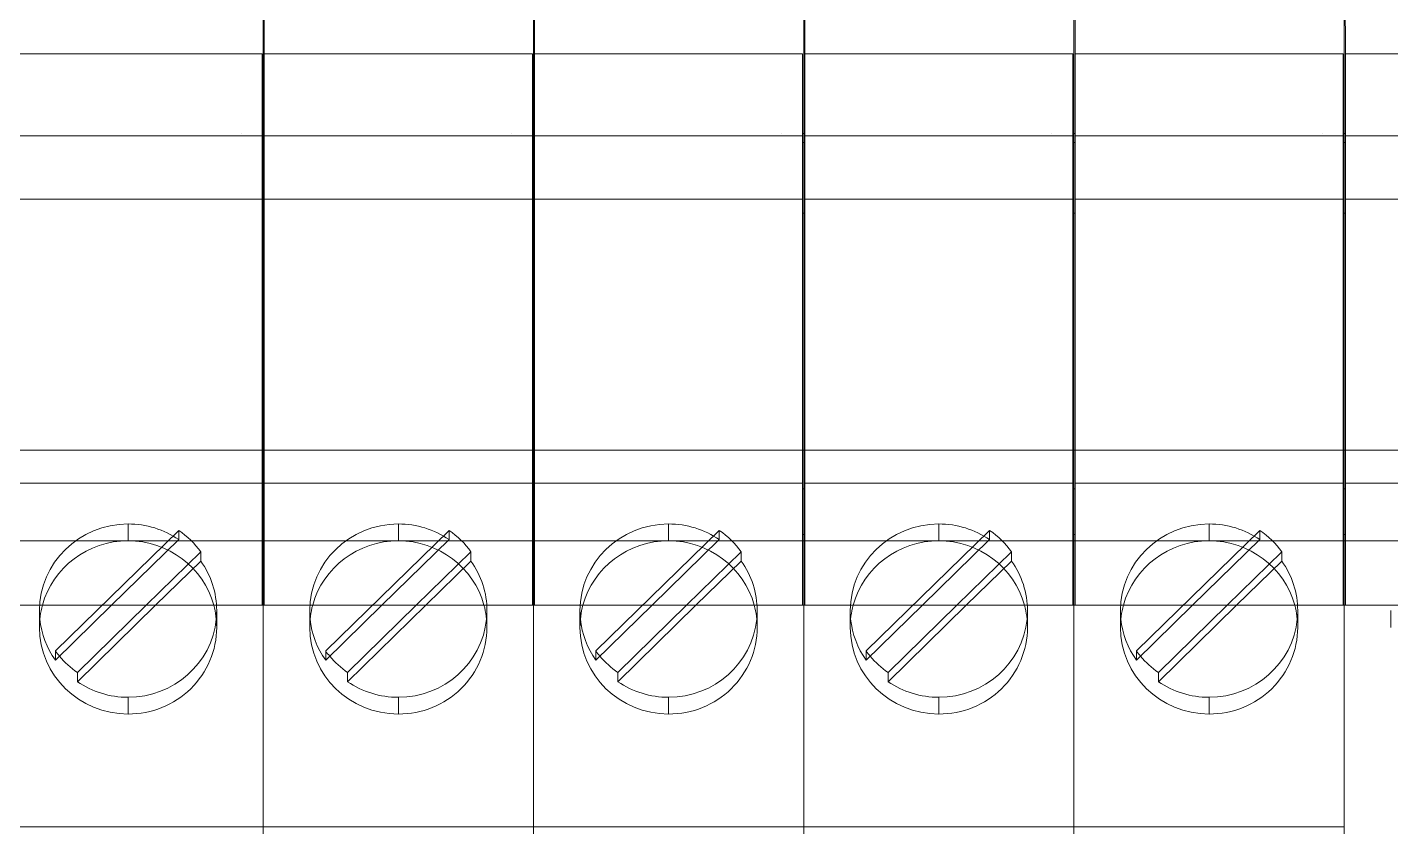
# Model space of a CAD drawing. Header units: millimetres. Extents: x 1359 to 3577, y 1336 to 3557.
# Drawn here: x 1936.94 to 1967.71, y 2530.67 to 2548.72 of the extents above; entities that cross this region are included whole.
import ezdxf

# ---------------------------------------------------------------- set-up
doc = ezdxf.new("R2010")
doc.units = ezdxf.units.MM
doc.layers.add('000-PI-Oprema', color=30, linetype='Continuous', lineweight=5)

msp = doc.modelspace()

# ---------------------------------------------------------------- linework, layer by layer
at = {"layer": '000-PI-Oprema', "color": 0, "linetype": 'ByBlock', "lineweight": 0}
for p, q in [((1942.29, 2548.121), (1942.265, 2574.322)), ((1942.29, 2548.121), (1942.265, 2574.322)), ((1948.39, 2548.121), (1948.365, 2574.322)), ((1948.39, 2548.121), (1948.365, 2574.322)), ((1954.49, 2548.121), (1954.465, 2574.322)), ((1954.49, 2548.121), (1954.465, 2574.322)), ((1960.59, 2548.121), (1960.565, 2574.322)), ((1960.59, 2548.121), (1960.565, 2574.322)), ((1966.69, 2548.121), (1966.665, 2574.322)), ((1966.69, 2548.121), (1966.665, 2574.322)), ((1942.265, 2572.622), (1942.265, 2546.322)), ((1942.265, 2572.622), (1942.265, 2546.322)), ((1948.365, 2572.622), (1948.365, 2546.322)), ((1948.365, 2572.622), (1948.365, 2546.322)), ((1954.465, 2572.622), (1954.465, 2546.322)), ((1954.465, 2572.622), (1954.465, 2546.322)), ((1960.565, 2572.622), (1960.565, 2546.322)), ((1960.565, 2572.622), (1960.565, 2546.322)), ((1966.665, 2572.622), (1966.665, 2546.322)), ((1966.665, 2572.622), (1966.665, 2546.322)), ((1942.24, 2548.121), (1936.19, 2548.121)), ((1942.24, 2547.634), (1942.24, 2548.121)), ((1942.24, 2547.634), (1942.24, 2548.121)), ((1942.29, 2547.634), (1942.29, 2548.121)), ((1948.34, 2548.121), (1942.29, 2548.121)), ((1942.29, 2547.634), (1942.29, 2548.121)), ((1948.34, 2547.634), (1948.34, 2548.121)), ((1948.34, 2547.634), (1948.34, 2548.121)), ((1948.39, 2547.634), (1948.39, 2548.121)), ((1954.44, 2548.121), (1948.39, 2548.121)), ((1948.39, 2547.634), (1948.39, 2548.121)), ((1954.44, 2547.634), (1954.44, 2548.121)), ((1954.44, 2547.634), (1954.44, 2548.121)), ((1954.49, 2547.634), (1954.49, 2548.121)), ((1960.54, 2548.121), (1954.49, 2548.121)), ((1954.49, 2547.634), (1954.49, 2548.121)), ((1960.54, 2547.634), (1960.54, 2548.121)), ((1960.54, 2547.634), (1960.54, 2548.121)), ((1960.59, 2547.634), (1960.59, 2548.121)), ((1966.64, 2548.121), (1960.59, 2548.121)), ((1960.59, 2547.634), (1960.59, 2548.121)), ((1966.64, 2547.634), (1966.64, 2548.121)), ((1966.64, 2547.634), (1966.64, 2548.121)), ((1966.69, 2547.634), (1966.69, 2548.121)), ((1972.74, 2548.121), (1966.69, 2548.121)), ((1966.69, 2547.634), (1966.69, 2548.121)), ((1942.24, 2547.634), (1942.24, 2546.272)), ((1942.24, 2547.634), (1942.24, 2546.272)), ((1942.29, 2547.634), (1942.29, 2546.272)), ((1942.29, 2547.634), (1942.29, 2546.272)), ((1948.34, 2547.634), (1948.34, 2546.272)), ((1948.34, 2547.634), (1948.34, 2546.272)), ((1948.39, 2547.634), (1948.39, 2546.272)), ((1948.39, 2547.634), (1948.39, 2546.272)), ((1954.44, 2547.634), (1954.44, 2546.272)), ((1954.44, 2547.634), (1954.44, 2546.272)), ((1954.49, 2547.634), (1954.49, 2546.272)), ((1954.49, 2547.634), (1954.49, 2546.272)), ((1960.54, 2547.634), (1960.54, 2546.272)), ((1960.54, 2547.634), (1960.54, 2546.272)), ((1960.59, 2547.634), (1960.59, 2546.272)), ((1960.59, 2547.634), (1960.59, 2546.272)), ((1966.64, 2547.634), (1966.64, 2546.272)), ((1966.64, 2547.634), (1966.64, 2546.272)), ((1966.69, 2547.634), (1966.69, 2546.272)), ((1966.69, 2547.634), (1966.69, 2546.272)), ((1942.24, 2546.272), (1936.19, 2546.272)), ((1941.765, 2546.322), (1941.765, 2546.322)), ((1941.765, 2546.322), (1941.765, 2546.322)), ((1942.24, 2546.322), (1942.265, 2546.322)), ((1942.24, 2546.322), (1942.265, 2546.322)), ((1942.24, 2544.566), (1942.24, 2546.272)), ((1942.24, 2546.272), (1942.24, 2546.272)), ((1942.24, 2544.566), (1942.24, 2546.272)), ((1942.24, 2546.272), (1942.24, 2546.272)), ((1942.24, 2546.122), (1942.265, 2546.122)), ((1942.24, 2546.122), (1942.265, 2546.122)), ((1942.265, 2546.322), (1942.265, 2546.322)), ((1942.265, 2546.322), (1942.265, 2546.122)), ((1942.265, 2546.322), (1942.265, 2546.322)), ((1942.265, 2546.322), (1942.265, 2546.122)), ((1942.265, 2546.322), (1942.29, 2546.322)), ((1942.265, 2546.322), (1942.265, 2546.122)), ((1942.265, 2546.322), (1942.265, 2546.322)), ((1942.265, 2546.322), (1942.29, 2546.322)), ((1942.265, 2546.322), (1942.265, 2546.122)), ((1942.265, 2546.322), (1942.265, 2546.322)), ((1942.265, 2546.122), (1942.265, 2544.522)), ((1942.265, 2546.122), (1942.265, 2544.522)), ((1942.29, 2546.122), (1942.265, 2546.122)), ((1942.265, 2544.522), (1942.265, 2546.122)), ((1942.29, 2546.122), (1942.265, 2546.122)), ((1942.265, 2544.522), (1942.265, 2546.122)), ((1942.29, 2544.566), (1942.29, 2546.272)), ((1948.34, 2546.272), (1942.29, 2546.272)), ((1942.29, 2546.272), (1942.29, 2546.272)), ((1942.29, 2544.566), (1942.29, 2546.272)), ((1942.29, 2546.272), (1942.29, 2546.272)), ((1947.865, 2546.322), (1947.865, 2546.322)), ((1947.865, 2546.322), (1947.865, 2546.322)), ((1948.34, 2546.322), (1948.365, 2546.322)), ((1948.34, 2546.322), (1948.365, 2546.322)), ((1948.34, 2544.566), (1948.34, 2546.272)), ((1948.34, 2546.272), (1948.34, 2546.272)), ((1948.34, 2544.566), (1948.34, 2546.272)), ((1948.34, 2546.272), (1948.34, 2546.272)), ((1948.34, 2546.122), (1948.365, 2546.122)), ((1948.34, 2546.122), (1948.365, 2546.122)), ((1948.365, 2546.322), (1948.365, 2546.322)), ((1948.365, 2546.322), (1948.365, 2546.122)), ((1948.365, 2546.322), (1948.365, 2546.322)), ((1948.365, 2546.322), (1948.365, 2546.122)), ((1948.365, 2546.322), (1948.39, 2546.322)), ((1948.365, 2546.322), (1948.365, 2546.122)), ((1948.365, 2546.322), (1948.365, 2546.322)), ((1948.365, 2546.322), (1948.39, 2546.322)), ((1948.365, 2546.322), (1948.365, 2546.122)), ((1948.365, 2546.322), (1948.365, 2546.322)), ((1948.365, 2546.122), (1948.365, 2544.522)), ((1948.365, 2546.122), (1948.365, 2544.522)), ((1948.39, 2546.122), (1948.365, 2546.122)), ((1948.365, 2544.522), (1948.365, 2546.122)), ((1948.39, 2546.122), (1948.365, 2546.122)), ((1948.365, 2544.522), (1948.365, 2546.122)), ((1948.39, 2544.566), (1948.39, 2546.272)), ((1954.44, 2546.272), (1948.39, 2546.272)), ((1948.39, 2546.272), (1948.39, 2546.272)), ((1948.39, 2544.566), (1948.39, 2546.272)), ((1948.39, 2546.272), (1948.39, 2546.272)), ((1953.965, 2546.322), (1953.965, 2546.322)), ((1953.965, 2546.322), (1953.965, 2546.322)), ((1954.44, 2546.322), (1954.465, 2546.322)), ((1954.44, 2546.322), (1954.465, 2546.322)), ((1954.44, 2544.566), (1954.44, 2546.272)), ((1954.44, 2546.272), (1954.44, 2546.272)), ((1954.44, 2544.566), (1954.44, 2546.272)), ((1954.44, 2546.272), (1954.44, 2546.272)), ((1954.44, 2546.122), (1954.465, 2546.122)), ((1954.44, 2546.122), (1954.465, 2546.122)), ((1954.465, 2546.322), (1954.465, 2546.322)), ((1954.465, 2546.322), (1954.465, 2546.122)), ((1954.465, 2546.322), (1954.465, 2546.322)), ((1954.465, 2546.322), (1954.465, 2546.122)), ((1954.465, 2546.322), (1954.49, 2546.322)), ((1954.465, 2546.322), (1954.465, 2546.122)), ((1954.465, 2546.322), (1954.465, 2546.322)), ((1954.465, 2546.322), (1954.49, 2546.322)), ((1954.465, 2546.322), (1954.465, 2546.122)), ((1954.465, 2546.322), (1954.465, 2546.322)), ((1954.465, 2546.122), (1954.465, 2544.522)), ((1954.465, 2546.122), (1954.465, 2544.522)), ((1954.49, 2546.122), (1954.465, 2546.122)), ((1954.465, 2544.522), (1954.465, 2546.122)), ((1954.49, 2546.122), (1954.465, 2546.122)), ((1954.465, 2544.522), (1954.465, 2546.122)), ((1954.49, 2544.566), (1954.49, 2546.272)), ((1960.54, 2546.272), (1954.49, 2546.272)), ((1954.49, 2546.272), (1954.49, 2546.272)), ((1954.49, 2544.566), (1954.49, 2546.272)), ((1954.49, 2546.272), (1954.49, 2546.272)), ((1960.065, 2546.322), (1960.065, 2546.322)), ((1960.065, 2546.322), (1960.065, 2546.322)), ((1960.54, 2546.322), (1960.565, 2546.322)), ((1960.54, 2546.322), (1960.565, 2546.322)), ((1960.54, 2544.566), (1960.54, 2546.272)), ((1960.54, 2546.272), (1960.54, 2546.272)), ((1960.54, 2544.566), (1960.54, 2546.272)), ((1960.54, 2546.272), (1960.54, 2546.272)), ((1960.54, 2546.122), (1960.565, 2546.122)), ((1960.54, 2546.122), (1960.565, 2546.122)), ((1960.565, 2546.322), (1960.565, 2546.322)), ((1960.565, 2546.322), (1960.565, 2546.122)), ((1960.565, 2546.322), (1960.565, 2546.322)), ((1960.565, 2546.322), (1960.565, 2546.122)), ((1960.565, 2546.322), (1960.59, 2546.322)), ((1960.565, 2546.322), (1960.565, 2546.122)), ((1960.565, 2546.322), (1960.565, 2546.322)), ((1960.565, 2546.322), (1960.59, 2546.322)), ((1960.565, 2546.322), (1960.565, 2546.122)), ((1960.565, 2546.322), (1960.565, 2546.322)), ((1960.565, 2546.122), (1960.565, 2544.522)), ((1960.565, 2546.122), (1960.565, 2544.522)), ((1960.59, 2546.122), (1960.565, 2546.122)), ((1960.565, 2544.522), (1960.565, 2546.122)), ((1960.59, 2546.122), (1960.565, 2546.122)), ((1960.565, 2544.522), (1960.565, 2546.122)), ((1960.59, 2544.566), (1960.59, 2546.272)), ((1966.64, 2546.272), (1960.59, 2546.272)), ((1960.59, 2546.272), (1960.59, 2546.272)), ((1960.59, 2544.566), (1960.59, 2546.272)), ((1960.59, 2546.272), (1960.59, 2546.272)), ((1966.165, 2546.322), (1966.165, 2546.322)), ((1966.165, 2546.322), (1966.165, 2546.322)), ((1966.64, 2546.322), (1966.665, 2546.322)), ((1966.64, 2546.322), (1966.665, 2546.322)), ((1966.64, 2544.566), (1966.64, 2546.272)), ((1966.64, 2546.272), (1966.64, 2546.272)), ((1966.64, 2544.566), (1966.64, 2546.272)), ((1966.64, 2546.272), (1966.64, 2546.272)), ((1966.64, 2546.122), (1966.665, 2546.122)), ((1966.64, 2546.122), (1966.665, 2546.122)), ((1966.665, 2546.322), (1966.665, 2546.322)), ((1966.665, 2546.322), (1966.665, 2546.122)), ((1966.665, 2546.322), (1966.665, 2546.322)), ((1966.665, 2546.322), (1966.665, 2546.122)), ((1966.665, 2546.322), (1966.69, 2546.322)), ((1966.665, 2546.322), (1966.665, 2546.122)), ((1966.665, 2546.322), (1966.665, 2546.322)), ((1966.665, 2546.322), (1966.69, 2546.322)), ((1966.665, 2546.322), (1966.665, 2546.122)), ((1966.665, 2546.322), (1966.665, 2546.322)), ((1966.665, 2546.122), (1966.665, 2544.522)), ((1966.665, 2546.122), (1966.665, 2544.522)), ((1966.69, 2546.122), (1966.665, 2546.122)), ((1966.665, 2544.522), (1966.665, 2546.122)), ((1966.69, 2546.122), (1966.665, 2546.122)), ((1966.665, 2544.522), (1966.665, 2546.122)), ((1966.69, 2544.566), (1966.69, 2546.272)), ((1972.74, 2546.272), (1966.69, 2546.272)), ((1966.69, 2546.272), (1966.69, 2546.272)), ((1966.69, 2544.566), (1966.69, 2546.272)), ((1966.69, 2546.272), (1966.69, 2546.272)), ((1936.19, 2544.838), (1942.24, 2544.838)), ((1942.29, 2544.838), (1948.34, 2544.838)), ((1948.39, 2544.838), (1954.44, 2544.838)), ((1954.49, 2544.838), (1960.54, 2544.838)), ((1960.59, 2544.838), (1966.64, 2544.838)), ((1966.69, 2544.838), (1972.74, 2544.838)), ((1942.24, 2544.099), (1942.24, 2544.566)), ((1942.24, 2544.099), (1942.24, 2544.566)), ((1942.265, 2544.522), (1942.24, 2544.522)), ((1942.265, 2544.522), (1942.24, 2544.522)), ((1942.265, 2544.522), (1942.265, 2538.299)), ((1942.265, 2544.522), (1942.265, 2538.299)), ((1942.265, 2544.522), (1942.29, 2544.522)), ((1942.265, 2538.299), (1942.265, 2544.522)), ((1942.265, 2544.522), (1942.29, 2544.522)), ((1942.265, 2538.299), (1942.265, 2544.522)), ((1942.29, 2544.099), (1942.29, 2544.566)), ((1942.29, 2544.099), (1942.29, 2544.566)), ((1948.34, 2544.099), (1948.34, 2544.566)), ((1948.34, 2544.099), (1948.34, 2544.566)), ((1948.365, 2544.522), (1948.34, 2544.522)), ((1948.365, 2544.522), (1948.34, 2544.522)), ((1948.365, 2544.522), (1948.365, 2538.299)), ((1948.365, 2544.522), (1948.365, 2538.299)), ((1948.365, 2544.522), (1948.39, 2544.522)), ((1948.365, 2538.299), (1948.365, 2544.522)), ((1948.365, 2544.522), (1948.39, 2544.522)), ((1948.365, 2538.299), (1948.365, 2544.522)), ((1948.39, 2544.099), (1948.39, 2544.566)), ((1948.39, 2544.099), (1948.39, 2544.566)), ((1954.44, 2544.099), (1954.44, 2544.566)), ((1954.44, 2544.099), (1954.44, 2544.566)), ((1954.465, 2544.522), (1954.44, 2544.522)), ((1954.465, 2544.522), (1954.44, 2544.522)), ((1954.465, 2544.522), (1954.465, 2538.299)), ((1954.465, 2544.522), (1954.465, 2538.299)), ((1954.465, 2544.522), (1954.49, 2544.522)), ((1954.465, 2538.299), (1954.465, 2544.522)), ((1954.465, 2544.522), (1954.49, 2544.522)), ((1954.465, 2538.299), (1954.465, 2544.522)), ((1954.49, 2544.099), (1954.49, 2544.566)), ((1954.49, 2544.099), (1954.49, 2544.566)), ((1960.54, 2544.099), (1960.54, 2544.566)), ((1960.54, 2544.099), (1960.54, 2544.566)), ((1960.565, 2544.522), (1960.54, 2544.522)), ((1960.565, 2544.522), (1960.54, 2544.522)), ((1960.565, 2544.522), (1960.565, 2538.299)), ((1960.565, 2544.522), (1960.565, 2538.299)), ((1960.565, 2544.522), (1960.59, 2544.522)), ((1960.565, 2538.299), (1960.565, 2544.522)), ((1960.565, 2544.522), (1960.59, 2544.522)), ((1960.565, 2538.299), (1960.565, 2544.522)), ((1960.59, 2544.099), (1960.59, 2544.566)), ((1960.59, 2544.099), (1960.59, 2544.566)), ((1966.64, 2544.099), (1966.64, 2544.566)), ((1966.64, 2544.099), (1966.64, 2544.566)), ((1966.665, 2544.522), (1966.64, 2544.522)), ((1966.665, 2544.522), (1966.64, 2544.522)), ((1966.665, 2544.522), (1966.665, 2538.299)), ((1966.665, 2544.522), (1966.665, 2538.299)), ((1966.665, 2544.522), (1966.69, 2544.522)), ((1966.665, 2538.299), (1966.665, 2544.522)), ((1966.665, 2544.522), (1966.69, 2544.522)), ((1966.665, 2538.299), (1966.665, 2544.522)), ((1966.69, 2544.099), (1966.69, 2544.566)), ((1966.69, 2544.099), (1966.69, 2544.566)), ((1942.24, 2538.945), (1942.24, 2544.099)), ((1942.24, 2538.945), (1942.24, 2544.099)), ((1942.29, 2538.945), (1942.29, 2544.099)), ((1942.29, 2538.945), (1942.29, 2544.099)), ((1948.34, 2538.945), (1948.34, 2544.099)), ((1948.34, 2538.945), (1948.34, 2544.099)), ((1948.39, 2538.945), (1948.39, 2544.099)), ((1948.39, 2538.945), (1948.39, 2544.099)), ((1954.44, 2538.945), (1954.44, 2544.099)), ((1954.44, 2538.945), (1954.44, 2544.099)), ((1954.49, 2538.945), (1954.49, 2544.099)), ((1954.49, 2538.945), (1954.49, 2544.099)), ((1960.54, 2538.945), (1960.54, 2544.099)), ((1960.54, 2538.945), (1960.54, 2544.099)), ((1960.59, 2538.945), (1960.59, 2544.099)), ((1960.59, 2538.945), (1960.59, 2544.099)), ((1966.64, 2538.945), (1966.64, 2544.099)), ((1966.64, 2538.945), (1966.64, 2544.099)), ((1966.69, 2538.945), (1966.69, 2544.099)), ((1966.69, 2538.945), (1966.69, 2544.099)), ((1942.265, 2538.299), (1942.265, 2542.102)), ((1942.265, 2538.299), (1942.265, 2542.102)), ((1948.365, 2538.299), (1948.365, 2542.102)), ((1948.365, 2538.299), (1948.365, 2542.102)), ((1954.465, 2538.299), (1954.465, 2542.102)), ((1954.465, 2538.299), (1954.465, 2542.102)), ((1960.565, 2538.299), (1960.565, 2542.102)), ((1960.565, 2538.299), (1960.565, 2542.102)), ((1966.665, 2538.299), (1966.665, 2542.102)), ((1966.665, 2538.299), (1966.665, 2542.102)), ((1942.265, 2541.172), (1942.265, 2541.172)), ((1942.265, 2541.172), (1942.265, 2541.172)), ((1942.265, 2541.172), (1942.265, 2541.172)), ((1942.265, 2541.172), (1942.265, 2541.172)), ((1948.365, 2541.172), (1948.365, 2541.172)), ((1948.365, 2541.172), (1948.365, 2541.172)), ((1948.365, 2541.172), (1948.365, 2541.172)), ((1948.365, 2541.172), (1948.365, 2541.172)), ((1954.465, 2541.172), (1954.465, 2541.172)), ((1954.465, 2541.172), (1954.465, 2541.172)), ((1954.465, 2541.172), (1954.465, 2541.172)), ((1954.465, 2541.172), (1954.465, 2541.172)), ((1960.565, 2541.172), (1960.565, 2541.172)), ((1960.565, 2541.172), (1960.565, 2541.172)), ((1960.565, 2541.172), (1960.565, 2541.172)), ((1960.565, 2541.172), (1960.565, 2541.172)), ((1966.665, 2541.172), (1966.665, 2541.172)), ((1966.665, 2541.172), (1966.665, 2541.172)), ((1966.665, 2541.172), (1966.665, 2541.172)), ((1966.665, 2541.172), (1966.665, 2541.172)), ((1942.265, 2539.172), (1936.165, 2539.172)), ((1942.24, 2537.602), (1942.24, 2538.945)), ((1942.24, 2537.602), (1942.24, 2538.945)), ((1942.265, 2539.172), (1942.265, 2539.172)), ((1942.265, 2539.172), (1942.265, 2539.172)), ((1942.265, 2539.172), (1942.265, 2539.172)), ((1948.365, 2539.172), (1942.265, 2539.172)), ((1942.265, 2539.172), (1942.265, 2539.172)), ((1942.29, 2537.602), (1942.29, 2538.945)), ((1942.29, 2537.602), (1942.29, 2538.945)), ((1948.34, 2537.602), (1948.34, 2538.945)), ((1948.34, 2537.602), (1948.34, 2538.945)), ((1948.365, 2539.172), (1948.365, 2539.172)), ((1948.365, 2539.172), (1948.365, 2539.172)), ((1948.365, 2539.172), (1948.365, 2539.172)), ((1954.465, 2539.172), (1948.365, 2539.172)), ((1948.365, 2539.172), (1948.365, 2539.172)), ((1948.39, 2537.602), (1948.39, 2538.945)), ((1948.39, 2537.602), (1948.39, 2538.945)), ((1954.44, 2537.602), (1954.44, 2538.945)), ((1954.44, 2537.602), (1954.44, 2538.945)), ((1954.465, 2539.172), (1954.465, 2539.172)), ((1954.465, 2539.172), (1954.465, 2539.172)), ((1954.465, 2539.172), (1954.465, 2539.172)), ((1960.565, 2539.172), (1954.465, 2539.172)), ((1954.465, 2539.172), (1954.465, 2539.172)), ((1954.49, 2537.602), (1954.49, 2538.945)), ((1954.49, 2537.602), (1954.49, 2538.945)), ((1960.54, 2537.602), (1960.54, 2538.945)), ((1960.54, 2537.602), (1960.54, 2538.945)), ((1960.565, 2539.172), (1960.565, 2539.172)), ((1960.565, 2539.172), (1960.565, 2539.172)), ((1960.565, 2539.172), (1960.565, 2539.172)), ((1966.665, 2539.172), (1960.565, 2539.172)), ((1960.565, 2539.172), (1960.565, 2539.172)), ((1960.59, 2537.602), (1960.59, 2538.945)), ((1960.59, 2537.602), (1960.59, 2538.945)), ((1966.64, 2537.602), (1966.64, 2538.945)), ((1966.64, 2537.602), (1966.64, 2538.945)), ((1966.665, 2539.172), (1966.665, 2539.172)), ((1966.665, 2539.172), (1966.665, 2539.172)), ((1966.665, 2539.172), (1966.665, 2539.172)), ((1972.765, 2539.172), (1966.665, 2539.172)), ((1966.665, 2539.172), (1966.665, 2539.172)), ((1966.69, 2537.602), (1966.69, 2538.945)), ((1966.69, 2537.602), (1966.69, 2538.945)), ((1936.19, 2538.428), (1942.24, 2538.428)), ((1942.29, 2538.428), (1948.34, 2538.428)), ((1948.39, 2538.428), (1954.44, 2538.428)), ((1954.49, 2538.428), (1960.54, 2538.428)), ((1960.59, 2538.428), (1966.64, 2538.428)), ((1966.69, 2538.428), (1972.74, 2538.428)), ((1942.265, 2538.299), (1942.24, 2538.299)), ((1942.265, 2538.299), (1942.24, 2538.299)), ((1942.265, 2538.299), (1942.265, 2537.272)), ((1942.265, 2538.299), (1942.265, 2537.272)), ((1942.265, 2538.299), (1942.29, 2538.299)), ((1942.265, 2537.272), (1942.265, 2538.299)), ((1942.265, 2538.299), (1942.29, 2538.299)), ((1942.265, 2537.272), (1942.265, 2538.299)), ((1948.365, 2538.299), (1948.34, 2538.299)), ((1948.365, 2538.299), (1948.34, 2538.299)), ((1948.365, 2538.299), (1948.365, 2537.272)), ((1948.365, 2538.299), (1948.365, 2537.272)), ((1948.365, 2538.299), (1948.39, 2538.299)), ((1948.365, 2537.272), (1948.365, 2538.299)), ((1948.365, 2538.299), (1948.39, 2538.299)), ((1948.365, 2537.272), (1948.365, 2538.299)), ((1954.465, 2538.299), (1954.44, 2538.299)), ((1954.465, 2538.299), (1954.44, 2538.299)), ((1954.465, 2538.299), (1954.465, 2537.272)), ((1954.465, 2538.299), (1954.465, 2537.272)), ((1954.465, 2538.299), (1954.49, 2538.299)), ((1954.465, 2537.272), (1954.465, 2538.299)), ((1954.465, 2538.299), (1954.49, 2538.299)), ((1954.465, 2537.272), (1954.465, 2538.299)), ((1960.565, 2538.299), (1960.54, 2538.299)), ((1960.565, 2538.299), (1960.54, 2538.299)), ((1960.565, 2538.299), (1960.565, 2537.272)), ((1960.565, 2538.299), (1960.565, 2537.272)), ((1960.565, 2538.299), (1960.59, 2538.299)), ((1960.565, 2537.272), (1960.565, 2538.299)), ((1960.565, 2538.299), (1960.59, 2538.299)), ((1960.565, 2537.272), (1960.565, 2538.299)), ((1966.665, 2538.299), (1966.64, 2538.299)), ((1966.665, 2538.299), (1966.64, 2538.299)), ((1966.665, 2538.299), (1966.665, 2537.272)), ((1966.665, 2538.299), (1966.665, 2537.272)), ((1966.665, 2538.299), (1966.69, 2538.299)), ((1966.665, 2537.272), (1966.665, 2538.299)), ((1966.665, 2538.299), (1966.69, 2538.299)), ((1966.665, 2537.272), (1966.665, 2538.299)), ((1939.215, 2537.507), (1939.215, 2537.127)), ((1942.24, 2535.672), (1942.24, 2537.602)), ((1942.24, 2535.672), (1942.24, 2537.602)), ((1942.29, 2535.672), (1942.29, 2537.602)), ((1942.29, 2535.672), (1942.29, 2537.602)), ((1945.315, 2537.507), (1945.315, 2537.127)), ((1948.34, 2535.672), (1948.34, 2537.602)), ((1948.34, 2535.672), (1948.34, 2537.602)), ((1948.39, 2535.672), (1948.39, 2537.602)), ((1948.39, 2535.672), (1948.39, 2537.602)), ((1951.415, 2537.507), (1951.415, 2537.127)), ((1954.44, 2535.672), (1954.44, 2537.602)), ((1954.44, 2535.672), (1954.44, 2537.602)), ((1954.49, 2535.672), (1954.49, 2537.602)), ((1954.49, 2535.672), (1954.49, 2537.602)), ((1957.515, 2537.507), (1957.515, 2537.127)), ((1960.54, 2535.672), (1960.54, 2537.602)), ((1960.54, 2535.672), (1960.54, 2537.602)), ((1960.59, 2535.672), (1960.59, 2537.602)), ((1960.59, 2535.672), (1960.59, 2537.602)), ((1963.615, 2537.507), (1963.615, 2537.127)), ((1966.64, 2535.672), (1966.64, 2537.602)), ((1966.64, 2535.672), (1966.64, 2537.602)), ((1966.69, 2535.672), (1966.69, 2537.602)), ((1966.69, 2535.672), (1966.69, 2537.602)), ((1936.165, 2537.127), (1939.215, 2537.127)), ((1937.575, 2534.639), (1940.359, 2537.362)), ((1940.359, 2537.155), (1938.843, 2535.672)), ((1939.215, 2537.127), (1942.265, 2537.127)), ((1940.359, 2537.155), (1940.359, 2537.362)), ((1942.265, 2537.272), (1942.24, 2537.272)), ((1942.265, 2537.272), (1942.24, 2537.272)), ((1942.265, 2535.672), (1942.265, 2537.272)), ((1942.265, 2535.672), (1942.265, 2537.272)), ((1942.265, 2537.272), (1942.29, 2537.272)), ((1942.265, 2535.672), (1942.265, 2537.272)), ((1942.265, 2537.272), (1942.29, 2537.272)), ((1942.265, 2535.672), (1942.265, 2537.272)), ((1942.265, 2535.672), (1942.265, 2537.127)), ((1942.265, 2535.672), (1942.265, 2537.127)), ((1942.265, 2537.127), (1945.315, 2537.127)), ((1943.675, 2534.639), (1946.459, 2537.362)), ((1946.459, 2537.155), (1944.943, 2535.672)), ((1945.315, 2537.127), (1948.365, 2537.127)), ((1946.459, 2537.155), (1946.459, 2537.362)), ((1948.365, 2537.272), (1948.34, 2537.272)), ((1948.365, 2537.272), (1948.34, 2537.272)), ((1948.365, 2535.672), (1948.365, 2537.272)), ((1948.365, 2535.672), (1948.365, 2537.272)), ((1948.365, 2537.272), (1948.39, 2537.272)), ((1948.365, 2535.672), (1948.365, 2537.272)), ((1948.365, 2537.272), (1948.39, 2537.272)), ((1948.365, 2535.672), (1948.365, 2537.272)), ((1948.365, 2535.672), (1948.365, 2537.127)), ((1948.365, 2535.672), (1948.365, 2537.127)), ((1948.365, 2537.127), (1951.415, 2537.127)), ((1949.775, 2534.639), (1952.559, 2537.362)), ((1952.559, 2537.155), (1951.043, 2535.672)), ((1951.415, 2537.127), (1954.465, 2537.127)), ((1952.559, 2537.155), (1952.559, 2537.362)), ((1954.465, 2537.272), (1954.44, 2537.272)), ((1954.465, 2537.272), (1954.44, 2537.272)), ((1954.465, 2535.672), (1954.465, 2537.272)), ((1954.465, 2535.672), (1954.465, 2537.272)), ((1954.465, 2537.272), (1954.49, 2537.272)), ((1954.465, 2535.672), (1954.465, 2537.272)), ((1954.465, 2537.272), (1954.49, 2537.272)), ((1954.465, 2535.672), (1954.465, 2537.272)), ((1954.465, 2535.672), (1954.465, 2537.127)), ((1954.465, 2535.672), (1954.465, 2537.127)), ((1954.465, 2537.127), (1957.515, 2537.127)), ((1955.875, 2534.639), (1958.659, 2537.362)), ((1958.659, 2537.155), (1957.143, 2535.672)), ((1957.515, 2537.127), (1960.565, 2537.127)), ((1958.659, 2537.155), (1958.659, 2537.362)), ((1960.565, 2537.272), (1960.54, 2537.272)), ((1960.565, 2537.272), (1960.54, 2537.272)), ((1960.565, 2535.672), (1960.565, 2537.272)), ((1960.565, 2535.672), (1960.565, 2537.272)), ((1960.565, 2537.272), (1960.59, 2537.272)), ((1960.565, 2535.672), (1960.565, 2537.272)), ((1960.565, 2537.272), (1960.59, 2537.272)), ((1960.565, 2535.672), (1960.565, 2537.272)), ((1960.565, 2535.672), (1960.565, 2537.127)), ((1960.565, 2535.672), (1960.565, 2537.127)), ((1960.565, 2537.127), (1963.615, 2537.127)), ((1961.975, 2534.639), (1964.759, 2537.362)), ((1964.759, 2537.155), (1963.243, 2535.672)), ((1963.615, 2537.127), (1966.665, 2537.127)), ((1964.759, 2537.155), (1964.759, 2537.362)), ((1966.665, 2537.272), (1966.64, 2537.272)), ((1966.665, 2537.272), (1966.64, 2537.272)), ((1966.665, 2535.672), (1966.665, 2537.272)), ((1966.665, 2535.672), (1966.665, 2537.272)), ((1966.665, 2537.272), (1966.69, 2537.272)), ((1966.665, 2535.672), (1966.665, 2537.272)), ((1966.665, 2537.272), (1966.69, 2537.272)), ((1966.665, 2535.672), (1966.665, 2537.272)), ((1966.665, 2535.672), (1966.665, 2537.127)), ((1966.665, 2535.672), (1966.665, 2537.127)), ((1966.665, 2537.127), (1969.715, 2537.127)), ((1940.854, 2536.878), (1939.621, 2535.672)), ((1940.854, 2536.67), (1940.854, 2536.878)), ((1946.954, 2536.878), (1945.721, 2535.672)), ((1946.954, 2536.67), (1946.954, 2536.878)), ((1953.054, 2536.878), (1951.821, 2535.672)), ((1953.054, 2536.67), (1953.054, 2536.878)), ((1959.154, 2536.878), (1957.921, 2535.672)), ((1959.154, 2536.67), (1959.154, 2536.878)), ((1965.254, 2536.878), (1964.021, 2535.672)), ((1965.254, 2536.67), (1965.254, 2536.878)), ((1939.833, 2535.672), (1940.854, 2536.67)), ((1945.933, 2535.672), (1946.954, 2536.67)), ((1952.033, 2535.672), (1953.054, 2536.67)), ((1958.133, 2535.672), (1959.154, 2536.67)), ((1964.233, 2535.672), (1965.254, 2536.67)), ((1936.19, 2535.672), (1942.24, 2535.672)), ((1938.843, 2535.672), (1937.575, 2534.431)), ((1938.07, 2533.946), (1939.833, 2535.672)), ((1939.621, 2535.672), (1938.07, 2534.154)), ((1942.24, 2535.772), (1942.24, 2535.772)), ((1942.24, 2535.772), (1942.24, 2535.772)), ((1942.24, 2535.672), (1942.265, 2535.672)), ((1942.24, 2535.672), (1942.24, 2535.672)), ((1942.24, 2535.672), (1942.265, 2535.672)), ((1942.24, 2535.672), (1942.24, 2535.672)), ((1942.265, 2535.672), (1942.265, 2535.672)), ((1942.265, 2530.672), (1942.265, 2535.672)), ((1942.265, 2535.672), (1942.265, 2535.672)), ((1942.265, 2530.672), (1942.265, 2535.672)), ((1942.265, 2535.672), (1942.29, 2535.672)), ((1942.265, 2535.672), (1942.265, 2535.672)), ((1942.265, 2530.672), (1942.265, 2535.672)), ((1942.265, 2535.672), (1942.29, 2535.672)), ((1942.265, 2535.672), (1942.265, 2535.672)), ((1942.265, 2530.672), (1942.265, 2535.672)), ((1942.29, 2535.772), (1942.29, 2535.772)), ((1942.29, 2535.772), (1942.29, 2535.772)), ((1942.29, 2535.672), (1948.34, 2535.672)), ((1942.29, 2535.672), (1942.29, 2535.672)), ((1942.29, 2535.672), (1942.29, 2535.672)), ((1944.943, 2535.672), (1943.675, 2534.431)), ((1944.17, 2533.946), (1945.933, 2535.672)), ((1945.721, 2535.672), (1944.17, 2534.154)), ((1948.34, 2535.772), (1948.34, 2535.772)), ((1948.34, 2535.772), (1948.34, 2535.772)), ((1948.34, 2535.672), (1948.365, 2535.672)), ((1948.34, 2535.672), (1948.34, 2535.672)), ((1948.34, 2535.672), (1948.365, 2535.672)), ((1948.34, 2535.672), (1948.34, 2535.672)), ((1948.365, 2535.672), (1948.365, 2535.672)), ((1948.365, 2530.672), (1948.365, 2535.672)), ((1948.365, 2535.672), (1948.365, 2535.672)), ((1948.365, 2530.672), (1948.365, 2535.672)), ((1948.365, 2535.672), (1948.39, 2535.672)), ((1948.365, 2535.672), (1948.365, 2535.672)), ((1948.365, 2530.672), (1948.365, 2535.672)), ((1948.365, 2535.672), (1948.39, 2535.672)), ((1948.365, 2535.672), (1948.365, 2535.672)), ((1948.365, 2530.672), (1948.365, 2535.672)), ((1948.39, 2535.772), (1948.39, 2535.772)), ((1948.39, 2535.772), (1948.39, 2535.772)), ((1948.39, 2535.672), (1954.44, 2535.672)), ((1948.39, 2535.672), (1948.39, 2535.672)), ((1948.39, 2535.672), (1948.39, 2535.672)), ((1951.043, 2535.672), (1949.775, 2534.431)), ((1950.27, 2533.946), (1952.033, 2535.672)), ((1951.821, 2535.672), (1950.27, 2534.154)), ((1954.44, 2535.772), (1954.44, 2535.772)), ((1954.44, 2535.772), (1954.44, 2535.772)), ((1954.44, 2535.672), (1954.465, 2535.672)), ((1954.44, 2535.672), (1954.44, 2535.672)), ((1954.44, 2535.672), (1954.465, 2535.672)), ((1954.44, 2535.672), (1954.44, 2535.672)), ((1954.465, 2535.672), (1954.465, 2535.672)), ((1954.465, 2530.672), (1954.465, 2535.672)), ((1954.465, 2535.672), (1954.465, 2535.672)), ((1954.465, 2530.672), (1954.465, 2535.672)), ((1954.465, 2535.672), (1954.49, 2535.672)), ((1954.465, 2535.672), (1954.465, 2535.672)), ((1954.465, 2530.672), (1954.465, 2535.672)), ((1954.465, 2535.672), (1954.49, 2535.672)), ((1954.465, 2535.672), (1954.465, 2535.672)), ((1954.465, 2530.672), (1954.465, 2535.672)), ((1954.49, 2535.772), (1954.49, 2535.772)), ((1954.49, 2535.772), (1954.49, 2535.772)), ((1954.49, 2535.672), (1960.54, 2535.672)), ((1954.49, 2535.672), (1954.49, 2535.672)), ((1954.49, 2535.672), (1954.49, 2535.672)), ((1957.143, 2535.672), (1955.875, 2534.431)), ((1956.37, 2533.946), (1958.133, 2535.672)), ((1957.921, 2535.672), (1956.37, 2534.154)), ((1960.54, 2535.772), (1960.54, 2535.772)), ((1960.54, 2535.772), (1960.54, 2535.772)), ((1960.54, 2535.672), (1960.565, 2535.672)), ((1960.54, 2535.672), (1960.54, 2535.672)), ((1960.54, 2535.672), (1960.565, 2535.672)), ((1960.54, 2535.672), (1960.54, 2535.672)), ((1960.565, 2535.672), (1960.565, 2535.672)), ((1960.565, 2530.672), (1960.565, 2535.672)), ((1960.565, 2535.672), (1960.565, 2535.672)), ((1960.565, 2530.672), (1960.565, 2535.672)), ((1960.565, 2535.672), (1960.59, 2535.672)), ((1960.565, 2535.672), (1960.565, 2535.672)), ((1960.565, 2530.672), (1960.565, 2535.672)), ((1960.565, 2535.672), (1960.59, 2535.672)), ((1960.565, 2535.672), (1960.565, 2535.672)), ((1960.565, 2530.672), (1960.565, 2535.672)), ((1960.59, 2535.772), (1960.59, 2535.772)), ((1960.59, 2535.772), (1960.59, 2535.772)), ((1960.59, 2535.672), (1966.64, 2535.672)), ((1960.59, 2535.672), (1960.59, 2535.672)), ((1960.59, 2535.672), (1960.59, 2535.672)), ((1963.243, 2535.672), (1961.975, 2534.431)), ((1962.47, 2533.946), (1964.233, 2535.672)), ((1964.021, 2535.672), (1962.47, 2534.154)), ((1966.64, 2535.772), (1966.64, 2535.772)), ((1966.64, 2535.772), (1966.64, 2535.772)), ((1966.64, 2535.672), (1966.665, 2535.672)), ((1966.64, 2535.672), (1966.64, 2535.672)), ((1966.64, 2535.672), (1966.665, 2535.672)), ((1966.64, 2535.672), (1966.64, 2535.672)), ((1966.665, 2535.672), (1966.665, 2535.672)), ((1966.665, 2530.672), (1966.665, 2535.672)), ((1966.665, 2535.672), (1966.665, 2535.672)), ((1966.665, 2530.672), (1966.665, 2535.672)), ((1966.665, 2535.672), (1966.69, 2535.672)), ((1966.665, 2535.672), (1966.665, 2535.672)), ((1966.665, 2530.672), (1966.665, 2535.672)), ((1966.665, 2535.672), (1966.69, 2535.672)), ((1966.665, 2535.672), (1966.665, 2535.672)), ((1966.665, 2530.672), (1966.665, 2535.672)), ((1966.69, 2535.772), (1966.69, 2535.772)), ((1966.69, 2535.772), (1966.69, 2535.772)), ((1966.69, 2535.672), (1972.74, 2535.672)), ((1966.69, 2535.672), (1966.69, 2535.672)), ((1966.69, 2535.672), (1966.69, 2535.672)), ((1937.215, 2535.171), (1937.215, 2535.55)), ((1941.215, 2535.171), (1941.215, 2535.55)), ((1943.315, 2535.171), (1943.315, 2535.55)), ((1947.315, 2535.171), (1947.315, 2535.55)), ((1949.415, 2535.171), (1949.415, 2535.55)), ((1953.415, 2535.171), (1953.415, 2535.55)), ((1955.515, 2535.171), (1955.515, 2535.55)), ((1959.515, 2535.171), (1959.515, 2535.55)), ((1961.615, 2535.171), (1961.615, 2535.55)), ((1965.615, 2535.171), (1965.615, 2535.55)), ((1967.715, 2535.171), (1967.715, 2535.55)), ((1942.265, 2530.672), (1942.265, 2535.105)), ((1942.265, 2530.672), (1942.265, 2535.105)), ((1948.365, 2530.672), (1948.365, 2535.105)), ((1948.365, 2530.672), (1948.365, 2535.105)), ((1954.465, 2530.672), (1954.465, 2535.105)), ((1954.465, 2530.672), (1954.465, 2535.105)), ((1960.565, 2530.672), (1960.565, 2535.105)), ((1960.565, 2530.672), (1960.565, 2535.105)), ((1966.665, 2530.672), (1966.665, 2535.105)), ((1966.665, 2530.672), (1966.665, 2535.105)), ((1937.575, 2534.431), (1937.575, 2534.639)), ((1943.675, 2534.431), (1943.675, 2534.639)), ((1949.775, 2534.431), (1949.775, 2534.639)), ((1955.875, 2534.431), (1955.875, 2534.639)), ((1961.975, 2534.431), (1961.975, 2534.639)), ((1938.07, 2533.946), (1938.07, 2534.154)), ((1944.17, 2533.946), (1944.17, 2534.154)), ((1950.27, 2533.946), (1950.27, 2534.154)), ((1956.37, 2533.946), (1956.37, 2534.154)), ((1962.47, 2533.946), (1962.47, 2534.154)), ((1939.215, 2533.594), (1939.215, 2533.215)), ((1945.315, 2533.594), (1945.315, 2533.215)), ((1951.415, 2533.594), (1951.415, 2533.215)), ((1957.515, 2533.594), (1957.515, 2533.215)), ((1963.615, 2533.594), (1963.615, 2533.215)), ((1942.265, 2530.672), (1942.265, 2532.687)), ((1942.265, 2530.672), (1942.265, 2532.687)), ((1948.365, 2530.672), (1948.365, 2532.687)), ((1948.365, 2530.672), (1948.365, 2532.687)), ((1954.465, 2530.672), (1954.465, 2532.687)), ((1954.465, 2530.672), (1954.465, 2532.687)), ((1960.565, 2530.672), (1960.565, 2532.687)), ((1960.565, 2530.672), (1960.565, 2532.687)), ((1966.665, 2530.672), (1966.665, 2532.687)), ((1966.665, 2530.672), (1966.665, 2532.687)), ((1942.265, 2530.672), (1936.165, 2530.672)), ((1942.265, 2530.672), (1942.265, 2530.672)), ((1942.265, 2530.127), (1942.265, 2530.672)), ((1942.265, 2530.672), (1942.265, 2530.672)), ((1942.265, 2530.127), (1942.265, 2530.672)), ((1942.265, 2530.127), (1942.265, 2530.672)), ((1942.265, 2530.672), (1942.265, 2530.672)), ((1948.365, 2530.672), (1942.265, 2530.672)), ((1942.265, 2530.127), (1942.265, 2530.672)), ((1942.265, 2530.672), (1942.265, 2530.672)), ((1948.365, 2530.672), (1948.365, 2530.672)), ((1948.365, 2530.127), (1948.365, 2530.672)), ((1948.365, 2530.672), (1948.365, 2530.672)), ((1948.365, 2530.127), (1948.365, 2530.672)), ((1948.365, 2530.127), (1948.365, 2530.672)), ((1948.365, 2530.672), (1948.365, 2530.672)), ((1954.465, 2530.672), (1948.365, 2530.672)), ((1948.365, 2530.127), (1948.365, 2530.672)), ((1948.365, 2530.672), (1948.365, 2530.672)), ((1954.465, 2530.672), (1954.465, 2530.672)), ((1954.465, 2530.127), (1954.465, 2530.672)), ((1954.465, 2530.672), (1954.465, 2530.672)), ((1954.465, 2530.127), (1954.465, 2530.672)), ((1954.465, 2530.127), (1954.465, 2530.672)), ((1954.465, 2530.672), (1954.465, 2530.672)), ((1960.565, 2530.672), (1954.465, 2530.672)), ((1954.465, 2530.127), (1954.465, 2530.672)), ((1954.465, 2530.672), (1954.465, 2530.672)), ((1960.565, 2530.672), (1960.565, 2530.672)), ((1960.565, 2530.127), (1960.565, 2530.672)), ((1960.565, 2530.672), (1960.565, 2530.672)), ((1960.565, 2530.127), (1960.565, 2530.672)), ((1960.565, 2530.127), (1960.565, 2530.672)), ((1960.565, 2530.672), (1960.565, 2530.672)), ((1966.665, 2530.672), (1960.565, 2530.672)), ((1960.565, 2530.127), (1960.565, 2530.672)), ((1960.565, 2530.672), (1960.565, 2530.672)), ((1966.665, 2530.672), (1966.665, 2530.672)), ((1966.665, 2530.127), (1966.665, 2530.672)), ((1966.665, 2530.672), (1966.665, 2530.672)), ((1966.665, 2530.127), (1966.665, 2530.672))]:
    msp.add_line(p, q, dxfattribs=at)
for centre, start_param, end_param in [((1939.215, 2535.55), -1.570796, 0), ((1939.215, 2535.55), -2.180289, -1.570796), ((1945.315, 2535.55), -1.570796, 0), ((1945.315, 2535.55), -2.180289, -1.570796), ((1951.415, 2535.55), -1.570796, 0), ((1951.415, 2535.55), -2.180289, -1.570796), ((1957.515, 2535.55), -1.570796, 0), ((1957.515, 2535.55), -2.180289, -1.570796), ((1963.615, 2535.55), -1.570796, 0), ((1963.615, 2535.55), -2.180289, -1.570796), ((1939.215, 2535.171), -1.570796, -0.258728), ((1939.215, 2535.171), -2.882864, -1.570796), ((1939.215, 2535.758), -2.5321, -2.180289), ((1945.315, 2535.171), -1.570796, -0.258728), ((1945.315, 2535.171), -2.882864, -1.570796), ((1945.315, 2535.758), -2.5321, -2.180289), ((1951.415, 2535.171), -1.570796, -0.258728), ((1951.415, 2535.171), -2.882864, -1.570796), ((1951.415, 2535.758), -2.5321, -2.180289), ((1957.515, 2535.171), -1.570796, -0.258728), ((1957.515, 2535.171), -2.882864, -1.570796), ((1957.515, 2535.758), -2.5321, -2.180289), ((1963.615, 2535.171), -1.570796, -0.258728), ((1963.615, 2535.171), -2.882864, -1.570796), ((1963.615, 2535.758), -2.5321, -2.180289), ((1939.215, 2535.55), -3.141593, -2.5321), ((1945.315, 2535.55), -3.141593, -2.5321), ((1951.415, 2535.55), -3.141593, -2.5321), ((1957.515, 2535.55), -3.141593, -2.5321), ((1963.615, 2535.55), -3.141593, -2.5321), ((1939.215, 2535.171), -0.258728, 0), ((1939.215, 2535.171), -3.141593, -2.882864), ((1945.315, 2535.171), -0.258728, 0), ((1945.315, 2535.171), -3.141593, -2.882864), ((1951.415, 2535.171), -0.258728, 0), ((1951.415, 2535.171), -3.141593, -2.882864), ((1957.515, 2535.171), -0.258728, 0), ((1957.515, 2535.171), -3.141593, -2.882864), ((1963.615, 2535.171), -0.258728, 0), ((1963.615, 2535.171), -3.141593, -2.882864), ((1939.215, 2535.55), 0, 0.097132), ((1939.215, 2535.55), 0.097132, 0.609492), ((1939.215, 2535.55), 1.570796, 3.044461), ((1939.215, 2535.55), 3.044461, 3.141593), ((1945.315, 2535.55), 0, 0.097132), ((1945.315, 2535.55), 0.097132, 0.609492), ((1945.315, 2535.55), 1.570796, 3.044461), ((1945.315, 2535.55), 3.044461, 3.141593), ((1951.415, 2535.55), 0, 0.097132), ((1951.415, 2535.55), 0.097132, 0.609492), ((1951.415, 2535.55), 1.570796, 3.044461), ((1951.415, 2535.55), 3.044461, 3.141593), ((1957.515, 2535.55), 0, 0.097132), ((1957.515, 2535.55), 0.097132, 0.609492), ((1957.515, 2535.55), 1.570796, 3.044461), ((1957.515, 2535.55), 3.044461, 3.141593), ((1963.615, 2535.55), 0, 0.097132), ((1963.615, 2535.55), 0.097132, 0.609492), ((1963.615, 2535.55), 1.570796, 3.044461), ((1963.615, 2535.55), 3.044461, 3.141593), ((1939.215, 2535.171), 0, 1.570796), ((1939.215, 2535.171), 1.570796, 3.141593), ((1945.315, 2535.171), 0, 1.570796), ((1945.315, 2535.171), 1.570796, 3.141593), ((1951.415, 2535.171), 0, 1.570796), ((1951.415, 2535.171), 1.570796, 3.141593), ((1957.515, 2535.171), 0, 1.570796), ((1957.515, 2535.171), 1.570796, 3.141593), ((1963.615, 2535.171), 0, 1.570796), ((1963.615, 2535.171), 1.570796, 3.141593), ((1939.215, 2535.758), 0.609492, 0.685382), ((1945.315, 2535.758), 0.609492, 0.685382), ((1951.415, 2535.758), 0.609492, 0.685382), ((1957.515, 2535.758), 0.609492, 0.685382), ((1963.615, 2535.758), 0.609492, 0.685382), ((1939.215, 2535.758), 0.685382, 0.961304), ((1945.315, 2535.758), 0.685382, 0.961304), ((1951.415, 2535.758), 0.685382, 0.961304), ((1957.515, 2535.758), 0.685382, 0.961304), ((1963.615, 2535.758), 0.685382, 0.961304), ((1939.215, 2535.55), 0.961304, 1.570796), ((1945.315, 2535.55), 0.961304, 1.570796), ((1951.415, 2535.55), 0.961304, 1.570796), ((1957.515, 2535.55), 0.961304, 1.570796), ((1963.615, 2535.55), 0.961304, 1.570796)]:
    msp.add_ellipse(centre, major_axis=(-2, 0), ratio=0.978148, start_param=start_param, end_param=end_param, dxfattribs=at)

doc.saveas('drawing.dxf')
